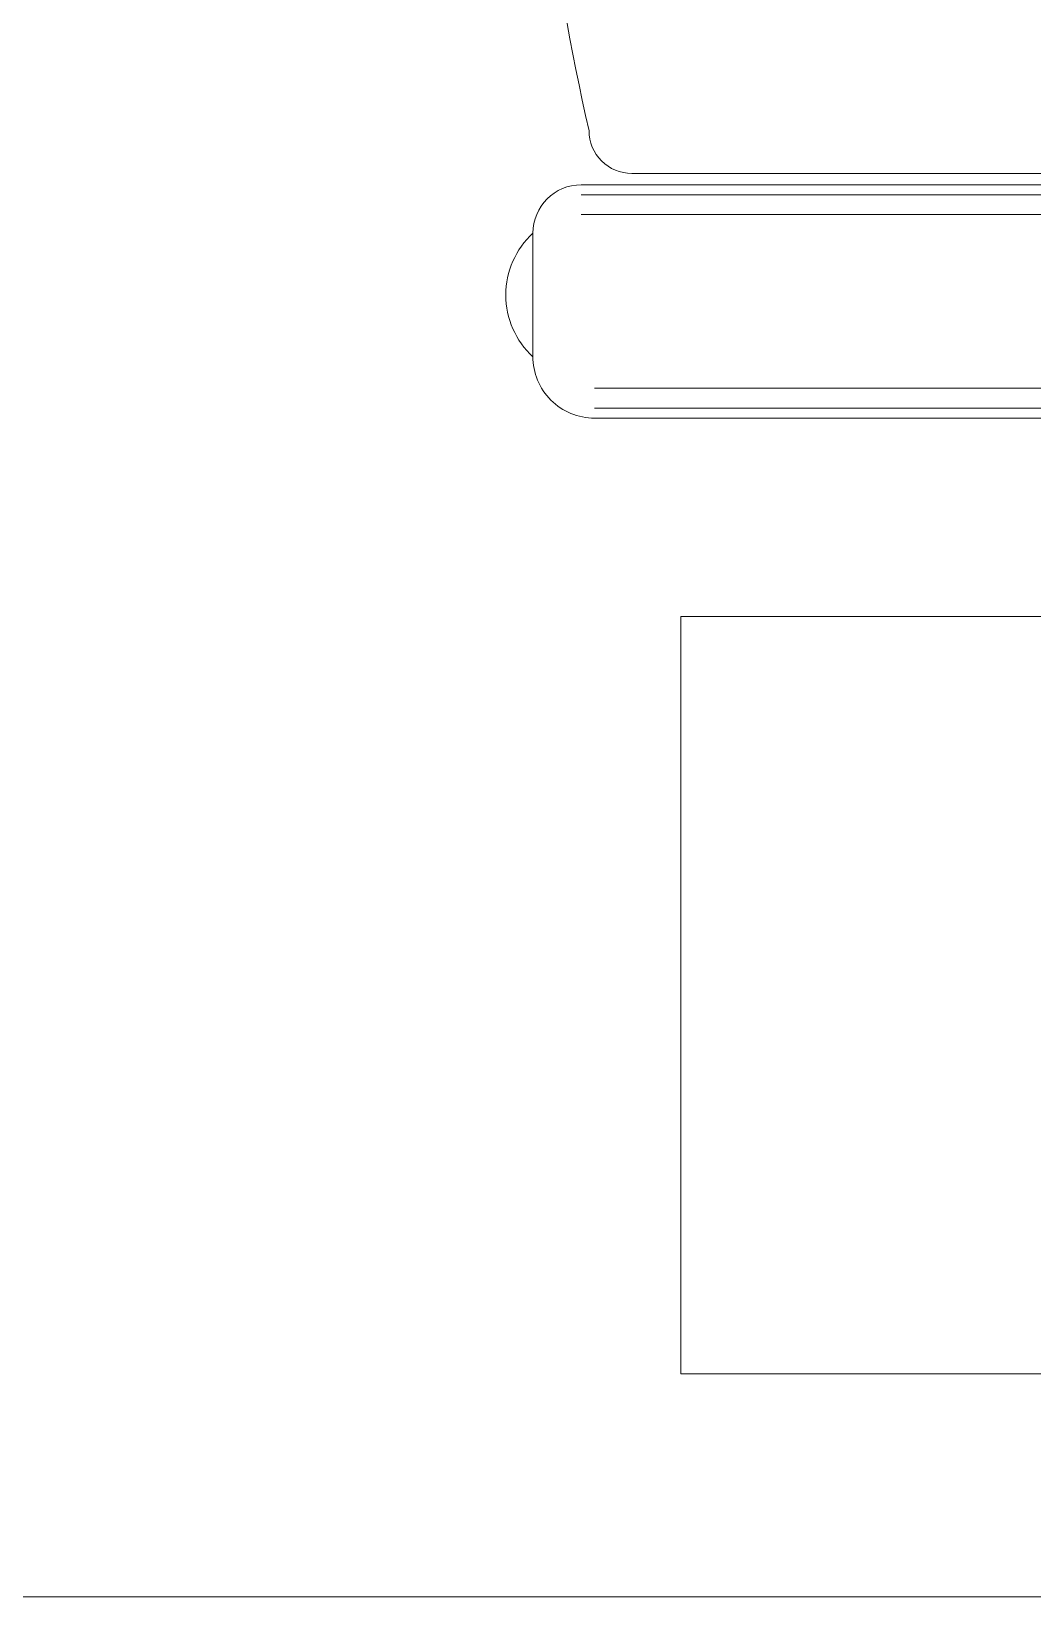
# Model space of a CAD drawing. Header units: millimetres. Extents: x -160614 to 59925, y -157025 to 0.
# Drawn here: x -133399 to -132804, y -111473 to -110543 of the extents above; entities that cross this region are included whole.
import ezdxf

# ---------------------------------------------------------------- set-up
doc = ezdxf.new("R2010")
doc.units = ezdxf.units.MM
doc.header["$LTSCALE"] = 8
for name, color, linetype, lineweight in [('72_EGR_EQP_TAG', 9, 'Continuous', 5), ('LOADING', 9, 'Continuous', 5), ('Walls', 9, 'Continuous', 5)]:
    doc.layers.add(name, color=color, linetype=linetype, lineweight=lineweight)

# ---------------------------------------------------------------- blocks, each defined once
blk = doc.blocks.new('GF21008-P')
at = {"layer": 'LOADING'}
for p, q in [((0.67107, -0.77123), (0.67107, -0.21699)), ((0.67698, -0.77123), (0.67698, -0.21699)), ((0.6888, -0.77123), (0.6888, -0.21699)), ((0.79197, -0.76339), (0.79197, -0.21699)), ((0.80379, -0.76339), (0.80379, -0.21699)), ((0.8097, -0.76339), (0.8097, -0.21699)), ((0.66431, -0.74126), (0.66431, -0.23119)), ((0.69984, -0.8), (0.77309, -0.8))]:
    blk.add_line(p, q, dxfattribs=at)
for centre, radius, start, end in [((0.63897, -0.74126), 0.02534, 270, 0), ((0.3447, 0.51055), 1.31061, 257.02456, 282.97544), ((0.69984, -0.77123), 0.02877, 180, 270), ((0.77309, -0.76339), 0.03661, 270, 0), ((0.73653, -0.7662), 0.04989, 222.64618, 317.35382)]:
    blk.add_arc(centre, radius, start, end, dxfattribs=at)
blk = doc.blocks.new('GF1')
at = {"layer": 'LOADING', "color": 9, "elevation": 0}
blk.add_lwpolyline([(-132563.42, -111340.2), (-133013.42, -111340.2), (-133013.42, -110890.2), (-132563.42, -110890.2)], close=True, dxfattribs=at)
at = {"layer": 'Walls', "color": 9}
blk.add_line((-135859.37, -111472.61), (-132259.37, -111472.61), dxfattribs=at)
at = {"layer": 'LOADING', "color": 9, "xscale": 1000, "yscale": 1000, "zscale": 1000, "rotation": 269.9999999999998}
blk.add_blockref('GF21008-P', (-132301.41, -109962.74, 0), dxfattribs=at)

msp = doc.modelspace()

# ---------------------------------------------------------------- block references
at = {"layer": '72_EGR_EQP_TAG'}
msp.add_blockref('GF1', (0, 0), dxfattribs=at)

doc.saveas('drawing.dxf')
